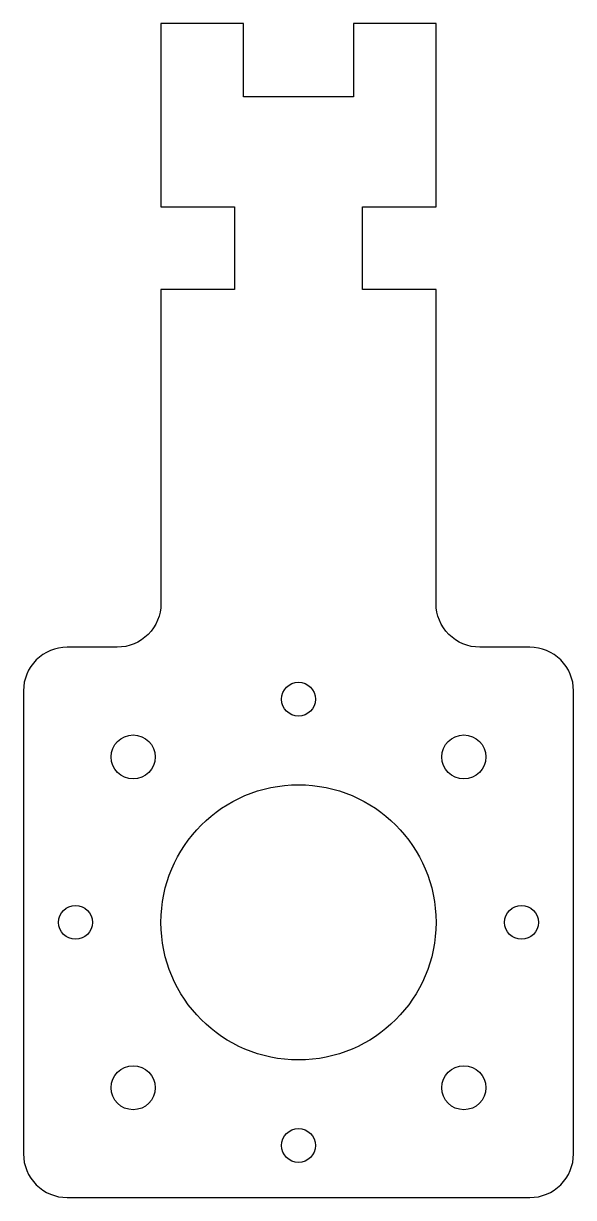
# Model space of a CAD drawing. Header units: inches. Extents: x -0.79 to 0.79, y -0.79 to 2.57.
import ezdxf

# ---------------------------------------------------------------- set-up
doc = ezdxf.new("R2010")
doc.units = ezdxf.units.IN
doc.header["$MEASUREMENT"] = 0

msp = doc.modelspace()

# ---------------------------------------------------------------- linework, layer by layer
msp.add_lwpolyline([(-0.1837, 1.811), (-0.3937, 1.811), (-0.3937, 0.9124, -0.414214), (-0.5187, 0.7874), (-0.6624, 0.7874, 0.414214), (-0.7874, 0.6624), (-0.7874, -0.6624, 0.414214), (-0.6624, -0.7874), (0.6624, -0.7874, 0.414214), (0.7874, -0.6624), (0.7874, 0.6624, 0.414214), (0.6624, 0.7874), (0.5187, 0.7874, -0.414214), (0.3937, 0.9124), (0.3937, 1.811), (0.1837, 1.811), (0.1837, 2.0472), (0.3937, 2.0472), (0.3937, 2.5722), (0.1575, 2.5722), (0.1575, 2.3622), (-0.1575, 2.3622), (-0.1575, 2.5722), (-0.3937, 2.5722), (-0.3937, 2.0472), (-0.1837, 2.0472)], format="xyb", close=True)
for centre, radius in [((0, 0.6384), 0.0485), ((-0.4733, 0.4733), 0.063), ((0.4733, 0.4733), 0.063), ((0, 0), 0.3937), ((-0.6384, 0), 0.0485), ((0.6384, 0), 0.0485), ((-0.4733, -0.4733), 0.063), ((0.4733, -0.4733), 0.063), ((0, -0.6384), 0.0485)]:
    msp.add_circle(centre, radius)

doc.saveas('drawing.dxf')
